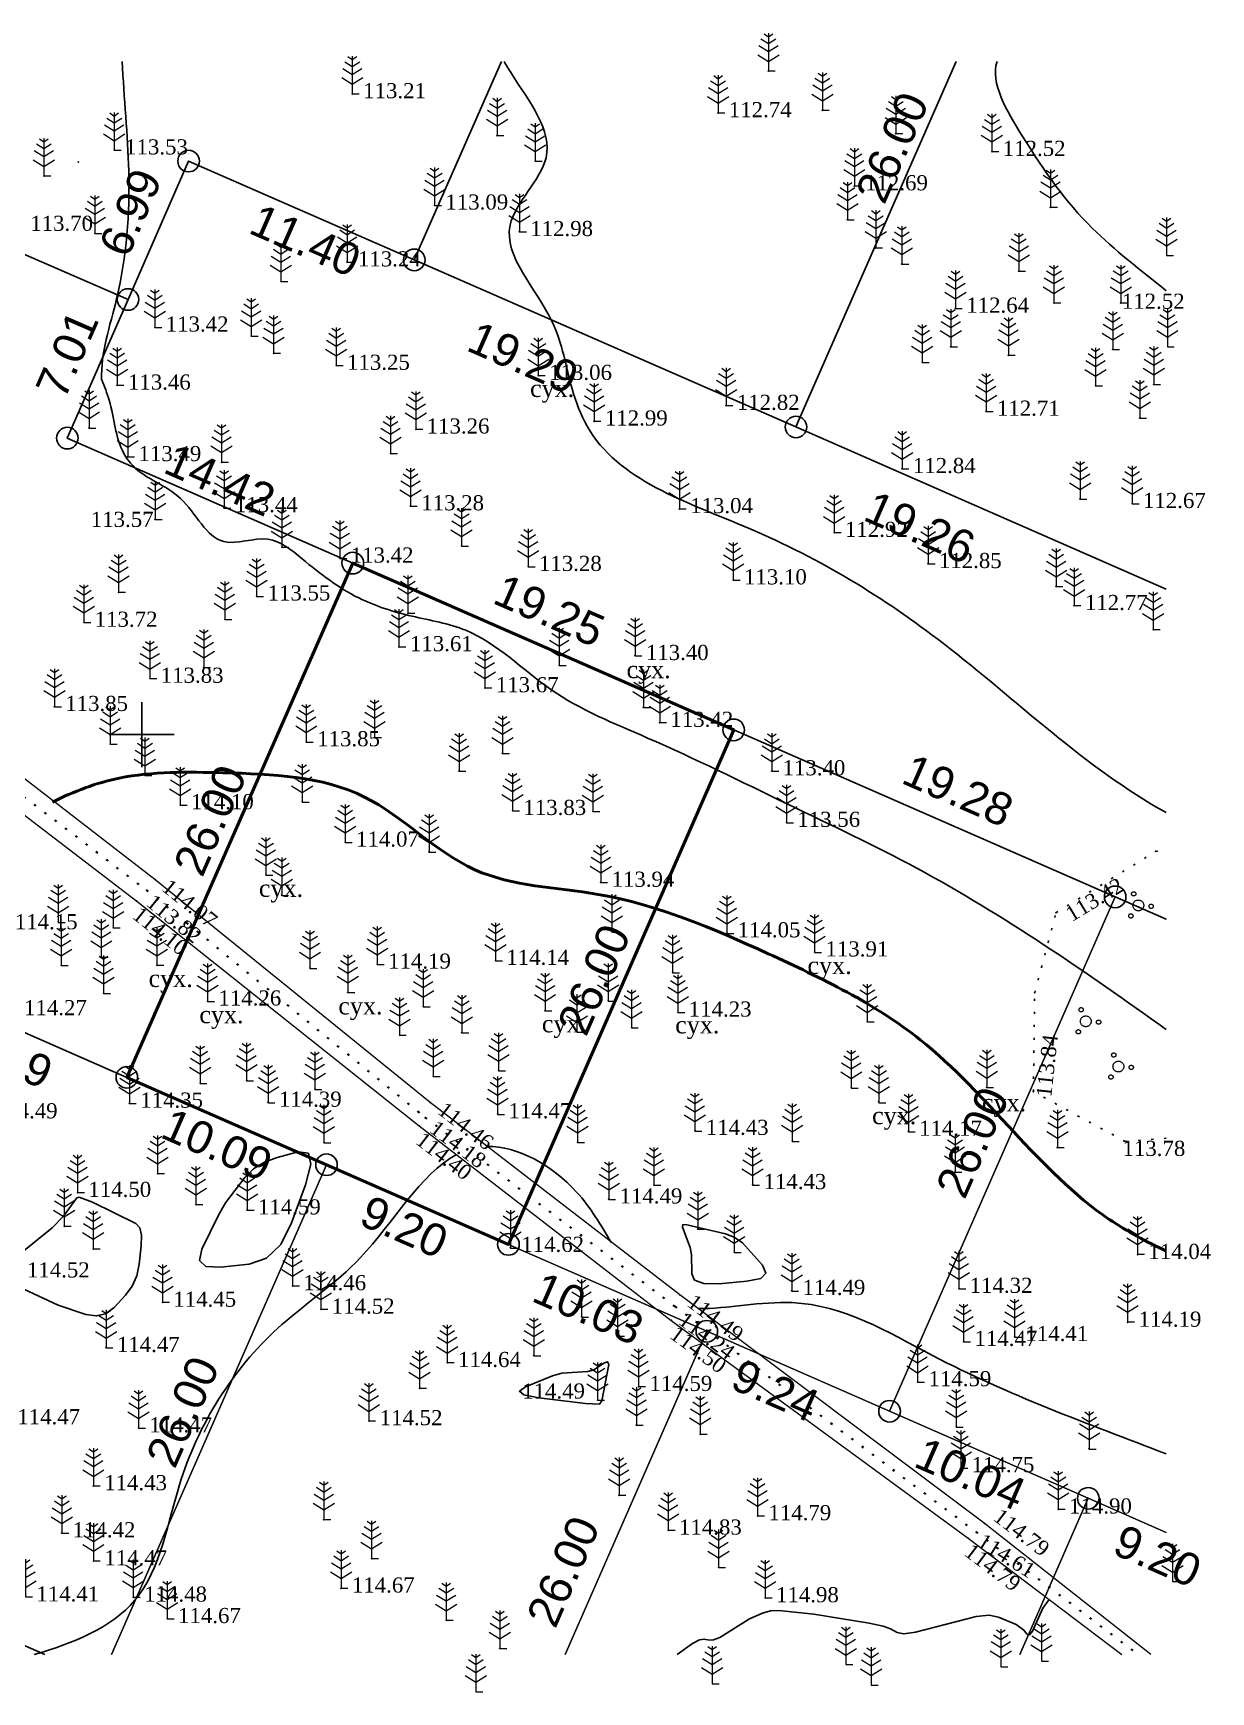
# Model space of a CAD drawing. Header units: millimetres. Extents: x 5405512 to 5405599.5, y 5525055.7 to 5525132.7.
# Drawn here: x 5405545 to 5405599.5, y 5525055.7 to 5525132.5 of the extents above; entities that cross this region are included whole.
import ezdxf
from ezdxf.enums import TextEntityAlignment as Align

# ---------------------------------------------------------------- set-up
doc = ezdxf.new("R2010")
doc.units = ezdxf.units.MM
doc.linetypes.add('HIDDEN', pattern=[0.5, 0, -0.5])
doc.linetypes.add('суцільна', pattern=[50, 50, 0])
for name, color, linetype, lineweight in [('11900000', 1, 'Continuous', 30), ('Контур', 7, 'HIDDEN', 30), ('рельеф', 7, 'Continuous', 0), ('ТОЧКИ', 7, 'Continuous', 30), ('усл. знак', 7, 'суцільна', 20)]:
    doc.layers.add(name, color=color, linetype=linetype, lineweight=lineweight)
for name, color, linetype in [('горизонтали', 42, 'Continuous'), ('Ділянки_Межі', 10, 'Continuous'), ('надписи', 7, 'Continuous'), ('отметки', 7, 'Continuous'), ('промеры', 185, 'Continuous'), ('Растительность', 7, 'Continuous')]:
    doc.layers.add(name, color=color, linetype=linetype)
doc.styles.get("Standard").update_dxf_attribs({"font": 'arial.ttf'})
doc.styles.add('times', font='times.ttf')
doc.linetypes.add('канава 0', pattern='A,0.9,0,["|",Standard,S=0.25,R=0,X=0,Y=0],0.1', length=1)

# ---------------------------------------------------------------- blocks, each defined once
blk = doc.blocks.new('A$C51FE15A3')
at = {"layer": 'Растительность', "color": 94, "lineweight": 0}
for points in [[(-0.201, 1.726), (0, 1.584), (0.201, 1.726)], [(0, 1.75), (0, 0), (0.319, 0)], [(-0.447, 1.172), (0, 0.895), (0.447, 1.172)], [(-0.343, 1.489), (0, 1.267), (0.343, 1.489)], [(-0.493, 0.753), (0, 0.444), (0.493, 0.753)]]:
    blk.add_lwpolyline(points, dxfattribs=at)
blk = doc.blocks.new('A$C72385B22')
at = {"layer": 'усл. знак'}
for centre, radius in [((0, 0), 0.625), ((-0.02, 1.49), 0.25), ((-1.29, -0.64), 0.25), ((1.28, -0.76), 0.25)]:
    blk.add_circle(centre, radius, dxfattribs=at)

msp = doc.modelspace()

# ---------------------------------------------------------------- linework, layer by layer
at = {"layer": '11900000', "color": 7}
for points in [[(5405550, 5525098.5, 0), (5405550, 5525101.5, 0)], [(5405550, 5525098.5, 0), (5405550, 5525101.5, 0)], [(5405548.5, 5525100, 0), (5405551.5, 5525100, 0)], [(5405548.5, 5525100, 0), (5405551.5, 5525100, 0)]]:
    msp.add_polyline3d(points, dxfattribs=at)
at = {"layer": 'горизонтали', "color": 32}
for points in [[(5405553.647, 5525075.352, 114.5), (5405552.967, 5525075.382, 114.5), (5405552.677, 5525075.662, 114.5), (5405552.777, 5525076.182, 114.5), (5405553.547, 5525077.762, 114.5), (5405553.877, 5525078.322, 114.5), (5405554.767, 5525079.492, 114.5), (5405555.177, 5525079.892, 114.5), (5405555.677, 5525080.212, 114.5), (5405556.277, 5525080.422, 114.5), (5405557.247, 5525080.682, 114.5), (5405557.717, 5525080.622, 114.5), (5405557.827, 5525080.122, 114.5), (5405557.577, 5525079.162, 114.5), (5405556.937, 5525077.402, 114.5), (5405556.437, 5525076.402, 114.5), (5405555.777, 5525075.762, 114.5), (5405554.977, 5525075.492, 114.5), (5405553.647, 5525075.352, 114.5)], [(5405577.027, 5525076.892, 114.5), (5405577.427, 5525076.732, 114.5), (5405577.807, 5525076.472, 114.5), (5405578.737, 5525075.442, 114.5), (5405578.897, 5525075.072, 114.5), (5405578.657, 5525074.822, 114.5), (5405578.007, 5525074.692, 114.5), (5405576.737, 5525074.582, 114.5), (5405576.027, 5525074.592, 114.5), (5405575.597, 5525074.742, 114.5), (5405575.467, 5525075.032, 114.5), (5405575.457, 5525075.932, 114.5), (5405575.397, 5525076.262, 114.5), (5405575.027, 5525077.202, 114.5), (5405575.047, 5525077.312, 114.5), (5405575.167, 5525077.322, 114.5), (5405577.027, 5525076.892, 114.5)], [(5405571.197, 5525069.002, 114.5), (5405570.547, 5525069.032, 114.5), (5405568.387, 5525069.302, 114.5), (5405567.697, 5525069.432, 114.5), (5405567.487, 5525069.602, 114.5), (5405567.767, 5525069.802, 114.5), (5405569.017, 5525070.322, 114.5), (5405569.447, 5525070.442, 114.5), (5405570.657, 5525070.512, 114.5), (5405570.927, 5525070.592, 114.5), (5405571.427, 5525070.922, 114.5), (5405571.567, 5525070.972, 114.5), (5405571.627, 5525070.842, 114.5), (5405571.297, 5525069.162, 114.5), (5405571.197, 5525069.002, 114.5)]]:
    msp.add_polyline3d(points, close=True, dxfattribs=at)
for points in [[(5405544.307, 5525075.922, 114.5), (5405545.847, 5525077.172, 114.5), (5405546.377, 5525077.712, 114.5), (5405546.997, 5525078.552, 114.5), (5405547.107, 5525078.582, 114.5), (5405547.727, 5525078.352, 114.5), (5405549.727, 5525077.372, 114.5), (5405549.907, 5525077.172, 114.5), (5405549.987, 5525076.832, 114.5), (5405549.977, 5525076.332, 114.5), (5405549.877, 5525075.482, 114.5), (5405549.767, 5525074.942, 114.5), (5405549.557, 5525074.462, 114.5), (5405549.247, 5525074.052, 114.5), (5405548.717, 5525073.482, 114.5), (5405548.327, 5525073.192, 114.5), (5405547.897, 5525073.092, 114.5), (5405547.407, 5525073.162, 114.5), (5405546.137, 5525073.592, 114.5), (5405544.537, 5525074.322, 114.5)], [(5405574.789, 5525057.413, 115), (5405575.497, 5525057.922, 115), (5405575.827, 5525058.092, 115), (5405576.037, 5525058.122, 115), (5405576.277, 5525058.082, 115), (5405576.477, 5525058.102, 115), (5405576.767, 5525058.212, 115), (5405578.137, 5525059.062, 115), (5405578.737, 5525059.332, 115), (5405579.107, 5525059.432, 115), (5405579.497, 5525059.462, 115), (5405581.107, 5525059.282, 115), (5405583.677, 5525058.862, 115), (5405584.317, 5525058.722, 115), (5405584.667, 5525058.602, 115), (5405584.977, 5525058.442, 115), (5405585.287, 5525058.382, 115), (5405585.817, 5525058.452, 115), (5405588.627, 5525059.182, 115), (5405589.227, 5525059.232, 115), (5405589.657, 5525059.152, 115), (5405590.477, 5525058.802, 115), (5405590.837, 5525058.542, 115), (5405590.977, 5525058.352, 115), (5405591.097, 5525058.322, 115), (5405591.237, 5525058.492, 115), (5405591.717, 5525059.562, 115), (5405592.014, 5525059.96, 113.39)]]:
    msp.add_polyline3d(points, dxfattribs=at)
for points, knots in [([(5405549.1, 5525131.166, 113.499), (5405549.172, 5525129.466, 113.498), (5405549.569, 5525125.809, 113.498), (5405549.221, 5525120.889, 113.51), (5405548.093, 5525117.659, 113.486), (5405548.143, 5525116.425, 113.496)], [147.57703, 147.57703, 147.57703, 147.57703, 152.676065, 158.604254, 162.404442, 162.404442, 162.404442, 162.404442]), ([(5405597.43, 5525096.388), (5405593.697, 5525098.453), (5405587.915, 5525104.158), (5405579.035, 5525109.606), (5405571.371, 5525111.966), (5405569.709, 5525116.448), (5405569.284, 5525119.656), (5405565.633, 5525123.218), (5405569.898, 5525126.87), (5405567.809, 5525129.449), (5405566.882, 5525130.98), (5405566.776, 5525131.166)], [224.629481, 224.629481, 224.629481, 224.629481, 237.536386, 248.01366, 256.866189, 258.720564, 261.95275, 266.836168, 270.378711, 274.599254, 275.182484, 275.182484, 275.182484, 275.182484]), ([(5405589.595, 5525131.166), (5405589.273, 5525130.167), (5405591.211, 5525126.89), (5405593.561, 5525123.545), (5405596.25, 5525121.495), (5405597.43, 5525120.549)], [136.913678, 136.913678, 136.913678, 136.913678, 140.471916, 145.840127, 150.319797, 150.319797, 150.319797, 150.319797]), ([(5405548.147, 5525116.421), (5405548.274, 5525116.11), (5405548.723, 5525115.01), (5405548.777, 5525113.511), (5405549.968, 5525111.865), (5405552.086, 5525111.316), (5405553.315, 5525108.321), (5405555.871, 5525109.431), (5405557.809, 5525107.807), (5405559.784, 5525106.268), (5405562.486, 5525105.421), (5405565.832, 5525104.897), (5405568.827, 5525101.723), (5405574.123, 5525099.626), (5405579.745, 5525096.832), (5405588.065, 5525092.925), (5405593.73, 5525088.995), (5405597.43, 5525086.35)], [0, 0, 0, 0, 1.007155, 3.563912, 4.279646, 6.9474, 9.775929, 11.81191, 13.632623, 16.826034, 19.431788, 22.005704, 26.799828, 31.811981, 38.996737, 45.651099, 59.390649, 59.390649, 59.390649, 59.390649]), ([(5405564.572, 5525080.559), (5405562.906, 5525079.67), (5405560.685, 5525075.663), (5405555.322, 5525072.227), (5405551.592, 5525066.625), (5405550.646, 5525059.462), (5405546.807, 5525057.931), (5405545.02, 5525057.413)], [373.184351, 373.184351, 373.184351, 373.184351, 379.452418, 384.22613, 392.765907, 398.774239, 404.072476, 404.072476, 404.072476, 404.072476]), ([(5405571.731, 5525076.49), (5405571.267, 5525077.282), (5405569.908, 5525079.585), (5405567.388, 5525080.956), (5405565.995, 5525080.937)], [364.394673, 364.394673, 364.394673, 364.394673, 366.968501, 371.521638, 371.521638, 371.521638, 371.521638]), ([(5405597.43, 5525066.702), (5405593.793, 5525068.104), (5405587.921, 5525070.226), (5405581.325, 5525074.345), (5405577.105, 5525073.423), (5405575.758, 5525073.429)], [335.840605, 335.840605, 335.840605, 335.840605, 347.557694, 354.49476, 358.612752, 358.612752, 358.612752, 358.612752])]:
    msp.add_open_spline(points, degree=3, knots=knots, dxfattribs=at)
at = {"layer": 'горизонтали', "color": 32, "lineweight": 50}
msp.add_open_spline([(5405597.43, 5525076.095), (5405596.51, 5525076.524), (5405592.107, 5525078.88), (5405587.614, 5525085.782), (5405578.934, 5525089.947), (5405572.117, 5525092.895), (5405565.016, 5525092.996), (5405560.494, 5525098.002), (5405554.353, 5525098.24), (5405549.372, 5525098.318), (5405546.859, 5525097.377), (5405545.865, 5525096.877)], degree=3, knots=[336.518552, 336.518552, 336.518552, 336.518552, 339.566844, 351.634905, 359.732332, 368.054814, 373.883266, 380.004986, 386.648546, 391.457009, 394.799547, 394.799547, 394.799547, 394.799547], dxfattribs=at)
at = {"layer": 'Ділянки_Межі', "lineweight": 25}
for points in [[(5405566.657, 5525131.166), (5405562.618, 5525121.976), (5405552.171, 5525126.549), (5405549.366, 5525120.143), (5405534.724, 5525126.503)], [(5405587.698, 5525131.166), (5405580.288, 5525114.24), (5405562.618, 5525121.976)], [(5405562.618, 5525121.976), (5405566.657, 5525131.166)], [(5405597.43, 5525106.735), (5405580.288, 5525114.24), (5405562.618, 5525121.976), (5405552.171, 5525126.549), (5405549.366, 5525120.143), (5405546.556, 5525113.725), (5405559.77, 5525107.94), (5405577.405, 5525100.219), (5405595.064, 5525092.487), (5405597.43, 5525091.451)], [(5405545.519, 5525057.413), (5405530.466, 5525064.004), (5405519.862, 5525068.646), (5405517.04, 5525062.202), (5405514.944, 5525057.413)]]:
    msp.add_lwpolyline(points, dxfattribs=at)
at = {"layer": 'Ділянки_Межі'}
for points in [[(5405580.288, 5525114.24), (5405587.698, 5525131.166)], [(5405597.43, 5525106.735), (5405580.288, 5525114.24)]]:
    msp.add_lwpolyline(points, dxfattribs=at)
msp.add_lwpolyline([(5405518.613, 5525097.576), (5405530.859, 5525119.564), (5405534.724, 5525126.503), (5405549.366, 5525120.143), (5405546.556, 5525113.725), (5405559.77, 5525107.94), (5405549.312, 5525084.135), (5405540.894, 5525087.821)], close=True, dxfattribs=at)
at = {"layer": 'Ділянки_Межі', "lineweight": 50}
msp.add_lwpolyline([(5405549.312, 5525084.135), (5405559.77, 5525107.94), (5405577.405, 5525100.219), (5405566.977, 5525076.402), (5405558.553, 5525080.09)], close=True, dxfattribs=at)
at = {"layer": 'Ділянки_Межі', "lineweight": 0}
msp.add_lwpolyline([(5405566.977, 5525076.402), (5405577.405, 5525100.219), (5405595.064, 5525092.487), (5405584.621, 5525068.677), (5405576.161, 5525072.381)], close=True, dxfattribs=at)
for points in [[(5405584.621, 5525068.677), (5405595.064, 5525092.487), (5405597.43, 5525091.451)], [(5405530.466, 5525064.004), (5405540.894, 5525087.821), (5405549.312, 5525084.135), (5405558.553, 5525080.09), (5405548.608, 5525057.413)], [(5405548.608, 5525057.413), (5405558.553, 5525080.09), (5405566.977, 5525076.402), (5405576.161, 5525072.381), (5405569.608, 5525057.413)], [(5405569.608, 5525057.413), (5405576.161, 5525072.381), (5405584.621, 5525068.677), (5405593.82, 5525064.649), (5405590.647, 5525057.413)], [(5405597.43, 5525063.069), (5405593.82, 5525064.649), (5405584.621, 5525068.677)], [(5405590.647, 5525057.413), (5405593.82, 5525064.649), (5405597.43, 5525063.069)], [(5405545.519, 5525057.413), (5405530.466, 5525064.004)]]:
    msp.add_lwpolyline(points, dxfattribs=at)
at = {"layer": 'Контур', "color": 7, "linetype": 'HIDDEN', "elevation": 113.78}
for points in [[(5405595.526, 5525081.169), (5405591.278, 5525083.471), (5405591.339, 5525088.05), (5405592.33, 5525091.761), (5405596.946, 5525094.594), (5405597.43, 5525094.633)], [(5405597.43, 5525081.314), (5405595.526, 5525081.169)]]:
    msp.add_lwpolyline(points, dxfattribs=at)
at = {"layer": 'отметки', "color": 7}
for p in [(5405579.008, 5525130.718, 112.697), (5405559.751, 5525129.659, 113.21), (5405576.679, 5525128.78, 112.74), (5405581.513, 5525128.9, 112.682), (5405566.447, 5525127.729, 113.044), (5405584.91, 5525127.817, 112.642), (5405547.067, 5525126.506, 113.648), (5405548.73, 5525127.058, 113.525), (5405568.224, 5525126.551, 113.02), (5405589.36, 5525126.987, 112.516), (5405545.471, 5525125.863, 113.677), (5405582.988, 5525125.396, 112.691), (5405563.558, 5525124.505, 113.087), (5405592.068, 5525124.412, 112.526), (5405582.67, 5525123.831, 112.702), (5405547.833, 5525123.209, 113.565), (5405567.486, 5525123.277, 112.984), (5405559.51, 5525121.874, 113.245), (5405583.978, 5525122.531, 112.735), (5405585.187, 5525121.778, 112.69), (5405590.595, 5525121.462, 112.574), (5405556.442, 5525120.985, 113.216), (5405587.669, 5525119.73, 112.645), (5405592.227, 5525119.976, 112.655), (5405595.315, 5525119.981, 112.516), (5405550.611, 5525118.856, 113.424), (5405555.073, 5525118.454, 113.28), (5405556.101, 5525117.656, 113.33), (5405586.134, 5525117.231, 112.759), (5405587.45, 5525117.953, 112.662), (5405590.117, 5525117.563, 112.7), (5405594.951, 5525117.83, 112.564), (5405559.006, 5525117.088, 113.247), (5405568.362, 5525116.619, 113.058), (5405548.862, 5525116.171, 113.463), (5405594.156, 5525116.148, 112.644), (5405596.847, 5525116.213, 112.567), (5405577.05, 5525115.232, 112.818), (5405589.092, 5525114.962, 112.708), (5405547.565, 5525114.194, 113.593), (5405570.941, 5525114.508, 112.986), (5405596.199, 5525114.652, 112.61), (5405562.691, 5525114.137, 113.259), (5405549.35, 5525112.859, 113.493), (5405553.705, 5525112.611, 113.39), (5405561.524, 5525113.007, 113.205), (5405585.198, 5525112.305, 112.839), (5405553.814, 5525110.497, 113.442), (5405562.439, 5525110.582, 113.283), (5405574.888, 5525110.451, 113.038), (5405593.437, 5525110.901, 112.741), (5405595.852, 5525110.69, 112.674), (5405550.619, 5525109.96, 113.568), (5405582.056, 5525109.354, 112.918), (5405556.494, 5525108.669, 113.516), (5405559.176, 5525108.162, 113.422), (5405564.81, 5525108.728, 113.342), (5405567.891, 5525107.776, 113.277), (5405586.405, 5525107.909, 112.853), (5405548.931, 5525106.591, 113.629), (5405577.382, 5525107.154, 113.1), (5405592.327, 5525106.859, 112.758), (5405555.325, 5525106.407, 113.55), (5405593.161, 5525105.966, 112.774), (5405547.323, 5525105.193, 113.717), (5405553.854, 5525105.336, 113.627), (5405562.32, 5525105.62, 113.478), (5405596.834, 5525104.863, 112.816), (5405561.916, 5525104.062, 113.606), (5405572.838, 5525103.653, 113.396), (5405552.87, 5525103.117, 113.833), (5405569.326, 5525103.204, 113.425), (5405550.38, 5525102.6, 113.828), (5405565.891, 5525102.161, 113.673), (5405545.959, 5525101.294, 113.847), (5405573.227, 5525101.258, 113.455), (5405573.975, 5525100.56, 113.424), (5405548.547, 5525099.567, 113.908), (5405557.622, 5525099.66, 113.852), (5405560.782, 5525099.872, 113.915), (5405566.699, 5525099.129, 113.706), (5405550.154, 5525098.119, 114.026), (5405564.691, 5525098.317, 113.824), (5405579.165, 5525098.316, 113.398), (5405551.78, 5525096.746, 114.095), (5405557.434, 5525096.889, 114.134), (5405567.169, 5525096.48, 113.828), (5405570.893, 5525096.45, 113.829), (5405579.851, 5525095.929, 113.557), (5405559.423, 5525095.016, 114.068), (5405563.305, 5525094.566, 114.022), (5405596.946, 5525094.594, 113.093), (5405555.754, 5525093.498, 114.187), (5405550.233, 5525092.788, 113.816), (5405550.609, 5525093.299, 114.074), (5405571.249, 5525093.158, 113.938), (5405549.773, 5525092.292, 114.104), (5405556.482, 5525092.572, 114.136), (5405546.139, 5525091.325, 114.16), (5405592.33, 5525091.761, 113.417), (5405548.69, 5525091.071, 114.167), (5405571.77, 5525090.877, 114.179), (5405577.088, 5525090.815, 114.052), (5405548.131, 5525089.712, 114.216), (5405581.154, 5525089.931, 113.909), (5405546.279, 5525089.324, 114.216), (5405550.702, 5525089.327, 114.196), (5405557.796, 5525089.193, 114.217), (5405560.906, 5525089.368, 114.194), (5405566.378, 5525089.542, 114.141), (5405574.575, 5525088.996, 114.087), (5405559.539, 5525088.076, 114.244), (5405591.339, 5525088.05, 113.619), (5405548.239, 5525088.027, 114.235), (5405553.052, 5525087.66, 114.264), (5405563.031, 5525087.417, 114.254), (5405571.599, 5525087.674, 114.318), (5405568.668, 5525087.224, 114.333), (5405574.824, 5525087.147, 114.232), (5405583.594, 5525086.712, 114.042), (5405561.935, 5525086.091, 114.335), (5405564.818, 5525086.203, 114.285), (5405570.157, 5525086.249, 114.349), (5405572.674, 5525086.448, 114.279), (5405566.526, 5525084.454, 114.4), (5405552.709, 5525083.861, 114.334), (5405554.851, 5525083.992, 114.399), (5405558.023, 5525083.59, 114.413), (5405563.498, 5525084.183, 114.369), (5405582.851, 5525083.656, 114.228), (5405589.115, 5525083.666, 113.996), (5405591.278, 5525083.471, 113.836), (5405549.432, 5525082.931, 114.347), (5405555.85, 5525082.976, 114.389), (5405563.367, 5525082.965, 114.458), (5405584.123, 5525083.008, 114.405), (5405562.847, 5525081.89, 114.399), (5405563.133, 5525082.273, 114.182), (5405566.478, 5525082.44, 114.47), (5405558.439, 5525081.128, 114.494), (5405570.177, 5525081.134, 114.441), (5405575.612, 5525081.671, 114.432), (5405580.112, 5525081.189, 114.499), (5405585.488, 5525081.631, 114.171), (5405595.526, 5525081.169, 113.78), (5405592.393, 5525080.896, 113.958), (5405592.393, 5525080.886, 113.964), (5405550.736, 5525079.683, 114.396), (5405587.645, 5525079.757, 114.195), (5405573.715, 5525079.157, 114.44), (5405578.285, 5525079.163, 114.434), (5405547.031, 5525078.799, 114.496), (5405552.515, 5525078.248, 114.415), (5405571.619, 5525078.496, 114.49), (5405554.879, 5525077.989, 114.586), (5405546.411, 5525077.242, 114.511), (5405575.743, 5525077.112, 114.503), (5405547.753, 5525076.194, 114.58), (5405567.071, 5525076.254, 114.616), (5405577.429, 5525076.034, 114.519), (5405596.102, 5525075.925, 114.038), (5405556.982, 5525074.481, 114.458), (5405580.09, 5525074.26, 114.492), (5405587.829, 5525074.359, 114.323), (5405550.963, 5525073.716, 114.454), (5405574.704, 5525073.518, 114.24), (5405574.913, 5525074.055, 114.495), (5405558.297, 5525073.396, 114.517), (5405570.36, 5525073.051, 114.526), (5405574.514, 5525072.886, 114.497), (5405595.648, 5525072.792, 114.188), (5405572.034, 5525072.162, 114.507), (5405590.409, 5525072.128, 114.405), (5405548.35, 5525071.622, 114.468), (5405568.151, 5525071.268, 114.508), (5405588.052, 5525071.902, 114.466), (5405564.144, 5525070.925, 114.637), (5405562.864, 5525069.741, 114.513), (5405573.006, 5525069.817, 114.59), (5405585.923, 5525070.038, 114.586), (5405571.1, 5525069.206, 114.487), (5405560.517, 5525068.232, 114.519), (5405549.851, 5525067.899, 114.466), (5405572.904, 5525068.042, 114.635), (5405575.854, 5525067.615, 114.66), (5405587.711, 5525067.957, 114.654), (5405593.855, 5525066.942, 114.719), (5405587.919, 5525066.057, 114.747), (5405547.763, 5525065.223, 114.429), (5405572.102, 5525064.791, 114.717), (5405558.43, 5525063.665, 114.585), (5405578.513, 5525063.834, 114.794), (5405589.003, 5525063.494, 114.789), (5405592.431, 5525064.144, 114.896), (5405546.301, 5525063.042, 114.422), (5405574.373, 5525063.168, 114.825), (5405588.264, 5525062.797, 114.789), (5405588.63, 5525063.085, 114.605), (5405547.77, 5525061.746, 114.473), (5405560.644, 5525061.857, 114.596), (5405576.704, 5525061.446, 114.872), (5405559.229, 5525060.485, 114.67), (5405549.613, 5525060.065, 114.483), (5405578.865, 5525060.036, 114.981), (5405551.181, 5525059.072, 114.674), (5405564.107, 5525058.997, 114.785), (5405566.578, 5525057.697, 114.815)]:
    msp.add_point(p, dxfattribs=at)
at = {"layer": 'рельеф', "color": 7, "linetype": 'канава 0'}
for points, elevation in [([(5405596.721, 5525057.413), (5405589, 5525063.5), (5405574.91, 5525074.06), (5405563.36, 5525082.97), (5405550.609, 5525093.299), (5405536.247, 5525104.388), (5405522.78, 5525114.65), (5405514.686, 5525121.415)], 113.66), ([(5405514.686, 5525119.708), (5405522.03, 5525113.78), (5405535.434, 5525103.256), (5405549.773, 5525092.292), (5405562.847, 5525081.89), (5405574.514, 5525072.886), (5405588.264, 5525062.797), (5405595.38, 5525057.413)], 113.39)]:
    msp.add_lwpolyline(points, dxfattribs=dict(at, elevation=elevation))
at = {"layer": 'рельеф', "color": 7, "linetype": 'HIDDEN', "lineweight": 40, "elevation": 113.4}
msp.add_lwpolyline([(5405514.686, 5525120.551), (5405522.37, 5525114.22), (5405535.95, 5525103.67), (5405550.22, 5525092.8), (5405563.12, 5525082.28), (5405574.69, 5525073.53), (5405588.62, 5525063.09), (5405596.133, 5525057.413)], dxfattribs=at)
at = {"layer": 'ТОЧКИ'}
for centre in [(5405552.171, 5525126.549), (5405562.618, 5525121.976), (5405549.366, 5525120.143), (5405546.556, 5525113.725), (5405580.288, 5525114.24), (5405559.771, 5525107.939), (5405577.405, 5525100.219), (5405595.064, 5525092.487), (5405549.312, 5525084.135, 107.24), (5405558.553, 5525080.09, 107.24), (5405566.977, 5525076.402, 107.24), (5405576.161, 5525072.381, 107.24), (5405584.621, 5525068.677, 107.24), (5405593.82, 5525064.649, 107.24)]:
    msp.add_circle(centre, 0.5, dxfattribs=at)

# ---------------------------------------------------------------- block references
at = {"layer": 'Растительность', "color": 7}
for p in [(5405579.01, 5525130.72, 112.7), (5405559.75, 5525129.66, 113.21), (5405576.68, 5525128.78, 112.74), (5405581.51, 5525128.9, 112.68), (5405584.91, 5525127.82, 112.64), (5405548.73, 5525127.05, 113.53), (5405566.45, 5525127.73, 113.04), (5405589.36, 5525126.99, 112.52), (5405568.22, 5525126.55, 113.02), (5405545.47, 5525125.86, 113.68), (5405582.99, 5525125.4, 112.69), (5405563.56, 5525124.5, 113.09), (5405592.07, 5525124.41, 112.53), (5405547.83, 5525123.2, 113.57), (5405567.49, 5525123.28, 112.98), (5405582.67, 5525123.83, 112.7), (5405583.98, 5525122.53, 112.73), (5405559.51, 5525121.87, 113.24), (5405585.19, 5525121.78, 112.69), (5405597.44, 5525122.18, 112.46), (5405556.44, 5525120.98, 113.22), (5405590.6, 5525121.46, 112.57), (5405587.67, 5525119.73, 112.64), (5405592.23, 5525119.98, 112.66), (5405595.32, 5525119.98, 112.52), (5405550.61, 5525118.85, 113.42), (5405555.07, 5525118.45, 113.28), (5405587.45, 5525117.95, 112.66), (5405594.95, 5525117.83, 112.56), (5405597.48, 5525117.95, 112.57), (5405556.1, 5525117.65, 113.33), (5405559, 5525117.09, 113.25), (5405586.13, 5525117.23, 112.76), (5405590.12, 5525117.56, 112.7), (5405568.36, 5525116.62, 113.06), (5405548.86, 5525116.17, 113.46), (5405594.16, 5525116.15, 112.64), (5405596.85, 5525116.21, 112.57), (5405577.05, 5525115.23, 112.82), (5405589.09, 5525114.96, 112.71), (5405547.56, 5525114.19, 113.59), (5405562.69, 5525114.14, 113.26), (5405570.94, 5525114.51, 112.99), (5405596.2, 5525114.65, 112.61), (5405549.35, 5525112.86, 113.49), (5405553.7, 5525112.61, 113.39), (5405561.52, 5525113.01, 113.2), (5405585.2, 5525112.3, 112.84), (5405593.44, 5525110.9, 112.74), (5405553.81, 5525110.49, 113.44), (5405562.44, 5525110.58, 113.28), (5405574.89, 5525110.45, 113.04), (5405595.85, 5525110.69, 112.67), (5405550.62, 5525109.96, 113.57), (5405582.06, 5525109.35, 112.92), (5405556.49, 5525108.67, 113.52), (5405564.81, 5525108.73, 113.34), (5405559.17, 5525108.16, 113.42), (5405586.41, 5525107.91, 112.85), (5405567.89, 5525107.77, 113.28), (5405577.38, 5525107.15, 113.1), (5405548.93, 5525106.59, 113.63), (5405555.32, 5525106.4, 113.55), (5405592.33, 5525106.86, 112.76), (5405562.32, 5525105.62, 113.48), (5405593.16, 5525105.97, 112.77), (5405547.32, 5525105.19, 113.72), (5405553.85, 5525105.33, 113.63), (5405596.83, 5525104.86, 112.82), (5405561.91, 5525104.06, 113.61), (5405569.33, 5525103.2, 113.43), (5405572.84, 5525103.65, 113.4), (5405550.38, 5525102.59, 113.83), (5405552.87, 5525103.11, 113.83), (5405565.89, 5525102.16, 113.67), (5405545.96, 5525101.29, 113.85), (5405573.23, 5525101.25, 113.46), (5405573.98, 5525100.56, 113.42), (5405548.54, 5525099.56, 113.91), (5405557.62, 5525099.65, 113.85), (5405560.78, 5525099.86, 113.92), (5405566.7, 5525099.12, 113.71), (5405550.15, 5525098.11, 114.03), (5405564.69, 5525098.31, 113.82), (5405579.17, 5525098.31, 113.4), (5405551.78, 5525096.74, 114.1), (5405557.43, 5525096.88, 114.13), (5405567.17, 5525096.47, 113.83), (5405570.89, 5525096.44, 113.83), (5405579.85, 5525095.92, 113.56), (5405559.42, 5525095.01, 114.07), (5405563.3, 5525094.56, 114.02), (5405555.75, 5525093.49, 114.19), (5405556.48, 5525092.56, 114.14), (5405571.25, 5525093.15, 113.94), (5405546.13, 5525091.31, 114.16), (5405548.68, 5525091.06, 114.17), (5405571.77, 5525090.86, 114.18), (5405577.09, 5525090.8, 114.05), (5405548.13, 5525089.7, 114.22), (5405560.9, 5525089.36, 114.19), (5405566.38, 5525089.53, 114.14), (5405581.15, 5525089.92, 113.91), (5405546.27, 5525089.31, 114.22), (5405550.7, 5525089.32, 114.2), (5405557.79, 5525089.18, 114.22), (5405574.57, 5525088.98, 114.09), (5405548.23, 5525088.02, 114.24), (5405559.54, 5525088.06, 114.24), (5405553.05, 5525087.65, 114.26), (5405563.03, 5525087.4, 114.25), (5405568.67, 5525087.21, 114.33), (5405571.6, 5525087.66, 114.32), (5405574.82, 5525087.13, 114.23), (5405572.67, 5525086.43, 114.28), (5405583.59, 5525086.7, 114.04), (5405561.93, 5525086.08, 114.34), (5405564.82, 5525086.19, 114.28), (5405570.15, 5525086.23, 114.35), (5405554.85, 5525083.98, 114.4), (5405563.49, 5525084.17, 114.37), (5405566.52, 5525084.44, 114.4), (5405552.7, 5525083.85, 114.33), (5405558.02, 5525083.57, 114.41), (5405582.85, 5525083.64, 114.23), (5405589.12, 5525083.66, 114), (5405549.43, 5525082.93, 114.35), (5405555.85, 5525082.96, 114.39), (5405584.13, 5525082.96, 114.41), (5405566.47, 5525082.42, 114.47), (5405558.43, 5525081.11, 114.49), (5405570.18, 5525081.12, 114.44), (5405575.61, 5525081.65, 114.43), (5405580.11, 5525081.17, 114.5), (5405585.49, 5525081.62, 114.17), (5405592.39, 5525080.88, 113.96), (5405550.73, 5525079.69, 114.4), (5405587.65, 5525079.75, 114.2), (5405547.03, 5525078.8, 114.5), (5405573.71, 5525079.14, 114.44), (5405578.28, 5525079.15, 114.43), (5405552.51, 5525078.25, 114.41), (5405554.88, 5525077.99, 114.59), (5405571.62, 5525078.48, 114.49), (5405546.41, 5525077.24, 114.51), (5405575.74, 5525077.1, 114.5), (5405547.75, 5525076.2, 114.58), (5405567.07, 5525076.23, 114.62), (5405577.43, 5525076.02, 114.52), (5405596.1, 5525075.95, 114.04), (5405556.98, 5525074.48, 114.46), (5405580.09, 5525074.24, 114.49), (5405587.83, 5525074.35, 114.32), (5405550.96, 5525073.72, 114.45), (5405558.29, 5525073.4, 114.52), (5405570.36, 5525073.03, 114.53), (5405595.64, 5525072.82, 114.19), (5405572.03, 5525072.15, 114.51), (5405588.05, 5525071.89, 114.47), (5405590.41, 5525072.11, 114.41), (5405548.35, 5525071.62, 114.47), (5405564.14, 5525070.93, 114.64), (5405568.15, 5525071.25, 114.51), (5405562.86, 5525069.74, 114.51), (5405573, 5525069.82, 114.59), (5405585.92, 5525070.02, 114.59), (5405571.1, 5525069.19, 114.49), (5405549.85, 5525067.9, 114.47), (5405560.51, 5525068.23, 114.52), (5405572.9, 5525068.04, 114.63), (5405587.71, 5525067.94, 114.65), (5405575.85, 5525067.62, 114.66), (5405593.86, 5525066.92, 114.72), (5405587.92, 5525066.04, 114.75), (5405547.76, 5525065.22, 114.43), (5405572.1, 5525064.79, 114.72), (5405592.43, 5525064.15, 114.9), (5405558.43, 5525063.67, 114.58), (5405578.51, 5525063.84, 114.79), (5405546.3, 5525063.04, 114.42), (5405574.37, 5525063.17, 114.83), (5405547.76, 5525061.75, 114.47), (5405560.64, 5525061.86, 114.6), (5405576.7, 5525061.45, 114.87), (5405559.23, 5525060.49, 114.67), (5405597.72, 5525060.79, 114.9), (5405544.62, 5525060.08, 114.41), (5405549.61, 5525060.07, 114.48), (5405578.86, 5525060.04, 114.98), (5405551.18, 5525059.07, 114.67), (5405564.1, 5525059, 114.79), (5405566.58, 5525057.7, 114.82), (5405591.66, 5525057.11, 115.08), (5405582.6, 5525056.95, 115.1), (5405589.77, 5525056.84, 115.15), (5405565.47, 5525055.69, 114.74), (5405576.41, 5525056.06, 115.07), (5405583.77, 5525056, 115.11)]:
    msp.add_blockref('A$C51FE15A3', p, dxfattribs=at)
at = {"layer": 'усл. знак', "color": 7, "linetype": 'суцільна', "lineweight": 13, "xscale": 0.3999999998750298, "yscale": 0.3999999998750298, "zscale": 0.3999999998750298, "rotation": 265.3647753868261}
for p in [(5405596.136, 5525092.094), (5405593.704, 5525086.729), (5405595.214, 5525084.634)]:
    msp.add_blockref('A$C72385B22', p, dxfattribs=at)

# ---------------------------------------------------------------- texts
at = {"layer": 'надписи', "color": 7, "style": 'times'}
for p in [(5405567.976, 5525116.429, 111.861), (5405572.442, 5525103.412, 111.861), (5405555.423, 5525093.289, 111.861), (5405550.316, 5525089.117, 111.861), (5405580.82, 5525089.721, 111.861), (5405559.102, 5525087.845, 111.861), (5405552.668, 5525087.44, 111.861), (5405568.524, 5525087.018, 111.861), (5405574.697, 5525086.968, 111.861), (5405588.897, 5525083.366, 111.861), (5405583.81, 5525082.767, 111.861)]:
    msp.add_text('сух.', height=0.8, dxfattribs=at).set_placement(p, align=Align.TOP_LEFT)
at = {"layer": 'отметки', "color": 7, "style": 'times'}
for s, p in [('113.21', (5405560.251, 5525130.159, 113.21)), ('112.74', (5405577.179, 5525129.28, 112.74)), ('113.53', (5405549.23, 5525127.558, 113.525)), ('112.52', (5405589.86, 5525127.487, 112.516)), ('112.69', (5405583.488, 5525125.896, 112.691)), ('113.09', (5405564.058, 5525125.005, 113.087)), ('113.70', (5405544.838, 5525124.019, 113.704)), ('112.98', (5405567.986, 5525123.777, 112.984)), ('113.24', (5405560.01, 5525122.374, 113.245)), ('112.52', (5405595.372, 5525120.412, 112.516)), ('112.64', (5405588.169, 5525120.23, 112.645)), ('113.42', (5405551.111, 5525119.356, 113.424)), ('113.25', (5405559.506, 5525117.588, 113.247)), ('113.46', (5405549.362, 5525116.671, 113.463)), ('113.06', (5405568.862, 5525117.119, 113.058)), ('112.82', (5405577.55, 5525115.732, 112.818)), ('112.99', (5405571.441, 5525115.008, 112.986)), ('112.71', (5405589.592, 5525115.462, 112.708)), ('113.26', (5405563.191, 5525114.637, 113.259)), ('113.49', (5405549.85, 5525113.359, 113.493)), ('112.84', (5405585.698, 5525112.805, 112.839)), ('113.28', (5405562.939, 5525111.082, 113.283)), ('112.67', (5405596.352, 5525111.19, 112.674)), ('113.57', (5405547.641, 5525110.314, 113.568)), ('113.44', (5405554.314, 5525110.997, 113.442)), ('113.04', (5405575.388, 5525110.951, 113.038)), ('112.92', (5405582.556, 5525109.854, 112.918)), ('113.42', (5405559.676, 5525108.662, 113.422)), ('113.28', (5405568.391, 5525108.276, 113.277)), ('112.85', (5405586.905, 5525108.409, 112.853)), ('113.10', (5405577.882, 5525107.654, 113.1)), ('113.55', (5405555.825, 5525106.907, 113.55)), ('112.77', (5405593.661, 5525106.466, 112.774)), ('113.72', (5405547.823, 5525105.693, 113.717)), ('113.61', (5405562.416, 5525104.562, 113.606)), ('113.40', (5405573.338, 5525104.153, 113.396)), ('113.83', (5405550.88, 5525103.1, 113.828)), ('113.67', (5405566.391, 5525102.661, 113.673)), ('113.85', (5405546.459, 5525101.794, 113.847)), ('113.42', (5405574.475, 5525101.06, 113.424)), ('113.85', (5405558.122, 5525100.16, 113.852)), ('113.40', (5405579.665, 5525098.816, 113.398)), ('114.10', (5405552.28, 5525097.246, 114.095)), ('113.83', (5405567.669, 5525096.98, 113.828)), ('113.56', (5405580.351, 5525096.429, 113.557)), ('114.07', (5405559.923, 5525095.516, 114.068)), ('113.94', (5405571.749, 5525093.658, 113.938)), ('114.15', (5405544.124, 5525091.689, 114.147)), ('114.05', (5405577.588, 5525091.315, 114.052)), ('113.91', (5405581.654, 5525090.431, 113.909)), ('114.19', (5405561.406, 5525089.868, 114.194)), ('114.14', (5405566.878, 5525090.042, 114.141)), ('114.26', (5405553.552, 5525088.16, 114.264)), ('114.27', (5405544.552, 5525087.711, 114.267)), ('114.23', (5405575.324, 5525087.647, 114.232)), ('114.35', (5405549.932, 5525083.431, 114.347)), ('114.39', (5405556.35, 5525083.476, 114.389)), ('114.49', (5405543.197, 5525082.937, 114.494)), ('114.47', (5405566.978, 5525082.94, 114.47)), ('114.43', (5405576.112, 5525082.171, 114.432)), ('114.17', (5405585.988, 5525082.131, 114.171)), ('113.78', (5405595.404, 5525081.197, 113.78)), ('114.43', (5405578.785, 5525079.663, 114.434)), ('114.50', (5405547.531, 5525079.299, 114.496)), ('114.49', (5405572.119, 5525078.996, 114.49)), ('114.59', (5405555.379, 5525078.489, 114.586)), ('114.62', (5405567.571, 5525076.754, 114.616)), ('114.04', (5405596.602, 5525076.425, 114.038)), ('114.52', (5405544.686, 5525075.571, 114.521)), ('114.46', (5405557.482, 5525074.981, 114.458)), ('114.45', (5405551.463, 5525074.216, 114.454)), ('114.49', (5405580.59, 5525074.76, 114.492)), ('114.32', (5405588.329, 5525074.859, 114.323)), ('114.52', (5405558.797, 5525073.896, 114.517)), ('114.19', (5405596.148, 5525073.292, 114.188)), ('114.47', (5405548.85, 5525072.122, 114.468)), ('114.47', (5405588.552, 5525072.402, 114.466)), ('114.41', (5405590.909, 5525072.628, 114.405)), ('114.64', (5405564.644, 5525071.425, 114.637)), ('114.59', (5405586.423, 5525070.538, 114.586)), ('114.49', (5405567.612, 5525069.967, 114.487)), ('114.59', (5405573.506, 5525070.317, 114.59)), ('114.47', (5405544.241, 5525068.776, 114.474)), ('114.47', (5405550.351, 5525068.399, 114.466)), ('114.52', (5405561.017, 5525068.732, 114.519)), ('114.75', (5405588.419, 5525066.557, 114.747)), ('114.43', (5405548.263, 5525065.723, 114.429)), ('114.79', (5405579.013, 5525064.334, 114.794)), ('114.90', (5405592.931, 5525064.644, 114.896)), ('114.42', (5405546.801, 5525063.542, 114.422)), ('114.83', (5405574.873, 5525063.668, 114.825)), ('114.47', (5405548.27, 5525062.246, 114.473)), ('114.41', (5405545.122, 5525060.575, 114.406)), ('114.48', (5405550.113, 5525060.565, 114.483)), ('114.67', (5405559.729, 5525060.985, 114.67)), ('114.98', (5405579.365, 5525060.536, 114.981)), ('114.67', (5405551.681, 5525059.572, 114.674))]:
    msp.add_text(s, height=0.7, dxfattribs=at).set_placement(p, align=Align.TOP_LEFT)
for s, rotation, p in [('114.07', 320.99066, (5405551.312, 5525093.373, 114.074)), ('113.42', 31.18546, (5405592.686, 5525091.912, 113.417)), ('114.10', 321.49337, (5405549.947, 5525092.09, 114.104)), ('113.82', 320.80262, (5405550.597, 5525092.67, 113.816)), ('113.84', 83.81723, (5405591.406, 5525083.261, 113.836)), ('114.46', 322.32119, (5405564.068, 5525083.055, 114.458)), ('114.18', 322.90102, (5405563.698, 5525082.194, 113.4)), ('114.40', 322.34086, (5405563.057, 5525081.658, 114.399)), ('114.49', 323.14963, (5405575.609, 5525074.154, 114.495)), ('114.24', 323.28179, (5405575.203, 5525073.328, 114.24)), ('114.50', 323.73081, (5405574.802, 5525072.675, 113.39)), ('114.79', 322.73403, (5405589.789, 5525064.232, 114.789)), ('114.61', 327.58846, (5405588.996, 5525063.069, 114.605)), ('114.79', 322.89177, (5405588.446, 5525062.606, 114.789))]:
    msp.add_text(s, height=0.7, rotation=rotation, dxfattribs=at).set_placement(p, align=Align.TOP_LEFT)
at = {"layer": 'промеры', "char_height": 1.5, "attachment_point": 1}
for s, insert, rotation in [('26.00', (5405583, 5525125.083, 107.24), 66.37949), ('6.99', (5405547.974, 5525122.602), 66.537), ('11.40', (5405555.484, 5525124.619), 336.35584), ('7.01', (5405545.044, 5525116.047), 66.537), ('19.29', (5405565.564, 5525119.185), 336.35584), ('14.42', (5405551.53, 5525113.532), 336.35584), ('19.26', (5405583.932, 5525111.331), 336.35584), ('19.25', (5405566.78, 5525107.488), 336.35584), ('19.28', (5405585.699, 5525099.157), 336.35584), ('26.00', (5405551.427, 5525093.941, 107.24), 66.37949), ('26.00', (5405569.193, 5525086.566, 107.24), 66.37949), ('9.19', (5405542.29, 5525086.571), 336.35584), ('26.00', (5405586.718, 5525079.031, 107.24), 66.37949), ('10.09', (5405551.395, 5525082.755), 336.35584), ('9.20', (5405560.588, 5525078.723), 336.35584), ('10.03', (5405568.58, 5525075.178), 336.35584), ('9.24', (5405577.772, 5525071.146), 336.35584), ('10.04', (5405586.271, 5525067.519), 336.35584), ('26.00', (5405567.769, 5525059.164), 66.37949), ('9.20', (5405595.464, 5525063.486), 336.35584)]:
    msp.add_mtext(s, dxfattribs=dict(at, insert=insert, rotation=rotation))
at = {"layer": 'промеры', "lineweight": 0, "insert": (5405550.154, 5525066.562), "char_height": 1.5, "attachment_point": 1, "rotation": 66.37949}
msp.add_mtext('26.00', dxfattribs=at)

doc.saveas('drawing.dxf')
